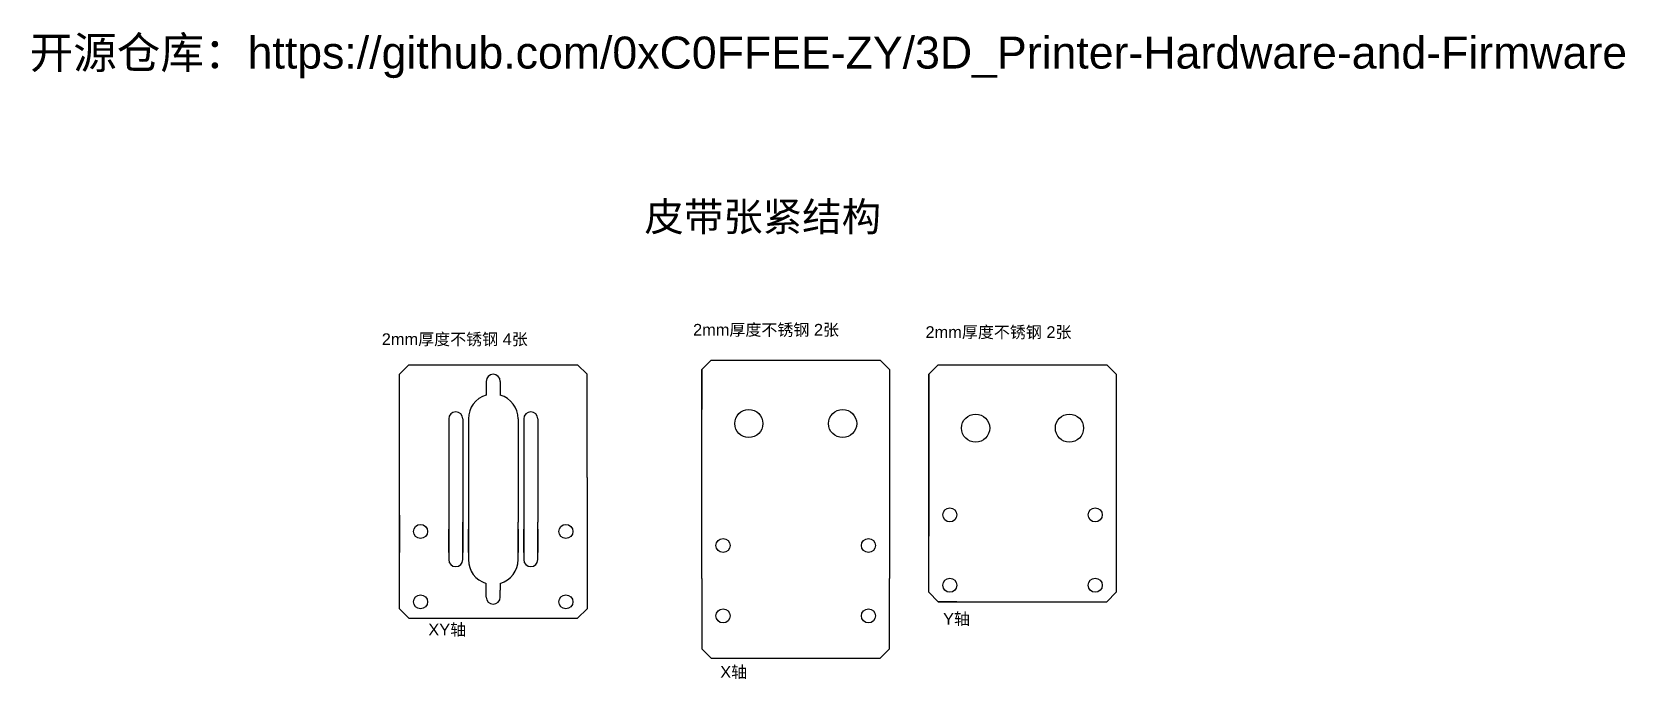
# Model space of a CAD drawing. Header units: millimetres. Extents: x 2114 to 2454, y 1780 to 1918.
import ezdxf

# ---------------------------------------------------------------- set-up
doc = ezdxf.new("R2010")
doc.units = ezdxf.units.MM
doc.styles.get("Standard").update_dxf_attribs({"font": 'arial.ttf'})

msp = doc.modelspace()

# ---------------------------------------------------------------- linework, layer by layer
for p, q in [((2194.51, 1846.78), (2192.51, 1844.78)), ((2194.51, 1846.78), (2230.51, 1846.78)), ((2230.51, 1846.78), (2232.51, 1844.78)), ((2257.01, 1845.79), (2259.01, 1847.79)), ((2257.01, 1801.29), (2257.01, 1845.79)), ((2257.01, 1845.79), (2257.01, 1837.29)), ((2259.01, 1847.79), (2295.01, 1847.79)), ((2297.01, 1845.79), (2295.01, 1847.79)), ((2297.01, 1845.79), (2297.01, 1801.29)), ((2305.37, 1844.81), (2307.37, 1846.81)), ((2305.37, 1798.31), (2305.37, 1844.81)), ((2305.37, 1844.81), (2305.37, 1833.31)), ((2305.37, 1844.81), (2305.37, 1818.31)), ((2307.37, 1846.81), (2343.37, 1846.81)), ((2345.37, 1844.81), (2343.37, 1846.81)), ((2345.37, 1844.81), (2345.37, 1798.31)), ((2192.51, 1822.78), (2192.51, 1844.78)), ((2211.01, 1843.28), (2211.01, 1840.36)), ((2214.01, 1843.28), (2214.01, 1840.36)), ((2232.51, 1822.78), (2232.51, 1844.78)), ((2203.01, 1835.28), (2203.01, 1811.78)), ((2206.01, 1835.28), (2206.01, 1811.78)), ((2207.21, 1835.28), (2207.21, 1813.28)), ((2217.81, 1835.28), (2217.81, 1813.28)), ((2219.01, 1835.28), (2219.01, 1813.28)), ((2222.01, 1835.28), (2222.01, 1813.28)), ((2305.37, 1798.31), (2305.37, 1830.31)), ((2192.51, 1814.78), (2192.51, 1822.78)), ((2232.51, 1822.78), (2232.51, 1814.78)), ((2305.37, 1818.31), (2305.37, 1810.31)), ((2192.51, 1794.78), (2192.51, 1814.78)), ((2192.51, 1814.78), (2192.51, 1806.78)), ((2232.51, 1814.78), (2232.51, 1794.78)), ((2203.01, 1813.28), (2203.01, 1805.28)), ((2203.01, 1806.78), (2203.01, 1811.78)), ((2206.01, 1805.28), (2206.01, 1813.28)), ((2206.01, 1811.78), (2206.01, 1806.78)), ((2207.21, 1813.28), (2207.21, 1805.28)), ((2207.21, 1806.78), (2207.21, 1811.78)), ((2217.81, 1805.28), (2217.81, 1813.28)), ((2217.81, 1811.78), (2217.81, 1806.78)), ((2219.01, 1813.28), (2219.01, 1805.28)), ((2219.01, 1806.78), (2219.01, 1811.78)), ((2222.01, 1805.28), (2222.01, 1813.28)), ((2222.01, 1811.78), (2222.01, 1806.78)), ((2257.01, 1801.29), (2257.01, 1789.29)), ((2297.01, 1789.29), (2297.01, 1801.29)), ((2211.01, 1798.78), (2211.01, 1800.2)), ((2211.01, 1797.28), (2211.01, 1798.78)), ((2214.01, 1800.2), (2214.01, 1798.78)), ((2214.01, 1797.28), (2214.01, 1798.78)), ((2307.37, 1796.31), (2305.37, 1798.31)), ((2343.37, 1796.31), (2345.37, 1798.31)), ((2194.51, 1792.78), (2192.51, 1794.78)), ((2230.51, 1792.78), (2232.51, 1794.78)), ((2311.37, 1796.31), (2307.37, 1796.31)), ((2307.37, 1796.31), (2343.37, 1796.31)), ((2194.51, 1792.78), (2230.51, 1792.78)), ((2257.01, 1789.29), (2257.01, 1786.29)), ((2297.01, 1786.29), (2297.01, 1789.29)), ((2257.01, 1786.29), (2259.01, 1784.29)), ((2259.01, 1784.29), (2295.01, 1784.29)), ((2295.01, 1784.29), (2297.01, 1786.29))]:
    msp.add_line(p, q)
for centre, radius in [((2267.01, 1834.29), 3), ((2287.01, 1834.29), 3), ((2315.37, 1833.31), 3), ((2335.37, 1833.31), 3), ((2309.87, 1814.81), 1.5), ((2340.87, 1814.81), 1.5), ((2197.01, 1811.28), 1.5), ((2228.01, 1811.28), 1.5), ((2261.51, 1808.29), 1.5), ((2292.51, 1808.29), 1.5), ((2309.87, 1799.81), 1.5), ((2340.87, 1799.81), 1.5), ((2197.01, 1796.28), 1.5), ((2228.01, 1796.28), 1.5), ((2261.51, 1793.29), 1.5), ((2292.51, 1793.29), 1.5)]:
    msp.add_circle(centre, radius)
for centre, radius, start, end in [((2212.51, 1843.28), 1.5, 0, 180), ((2212.51, 1835.28), 5.3, 106.4405, 180), ((2212.51, 1835.28), 5.3, 0, 73.5595), ((2204.51, 1835.28), 1.5, 0, 180), ((2220.51, 1835.28), 1.5, 0, 180), ((2204.51, 1805.28), 1.5, 180, 0), ((2212.51, 1805.28), 5.3, 180, 253.5595), ((2212.51, 1805.28), 5.3, 286.4405, 0), ((2220.51, 1805.28), 1.5, 180, 0), ((2212.51, 1797.28), 1.5, 180, 0)]:
    msp.add_arc(centre, radius, start, end)

# ---------------------------------------------------------------- texts
at = {"attachment_point": 1}
for s, width, gutter_width, heights, insert, char_height in [('{\\fSimSun|b0|i0|c134|p2;开源仓库：}https://github.com/0xC0FFEE-ZY/3D_Printer-Hardware-and-Firmware', 340.6816, 34.08, [0], (2113.65, 1916.78), 6.8157), ('{\\fSimSun|b0|i0|c134|p2;皮带张紧结构}', 94.6739, 30.83, [0], (2244.75, 1881.47), 6.1655), ('2mm{\\fSimSun|b0|i0|c134|p2;厚度不锈钢} 2{\\fSimSun|b0|i0|c134|p2;张}', 33.9811, 12.5, [0], (2255.11, 1855.53), 2.5), ('2mm{\\fSimSun|b0|i0|c134|p2;厚度不锈钢} 2{\\fSimSun|b0|i0|c134|p2;张}', 33.9811, 12.5, [0], (2304.68, 1855.03), 2.5), ('2mm{\\fSimSun|b0|i0|c134|p2;厚度不锈钢} 4{\\fSimSun|b0|i0|c134|p2;张}', 33.9811, 12.5, [0], (2188.74, 1853.52), 2.5), ('Y{\\fSimSun|b0|i0|c134|p2;轴}', 33.9811, 12.5, [0], (2308.43, 1793.9), 2.5), ('XY{\\fSimSun|b0|i0|c134|p2;轴}', 33.9811, 12.5, [3.31], (2198.67, 1791.61), 2.5), ('X{\\fSimSun|b0|i0|c134|p2;轴}', 33.9811, 12.5, [0], (2260.91, 1782.58), 2.5)]:
    msp.add_mtext_dynamic_manual_height_columns(s, width=width, gutter_width=gutter_width, heights=heights, dxfattribs=dict(at, insert=insert, char_height=char_height))

doc.saveas('drawing.dxf')
